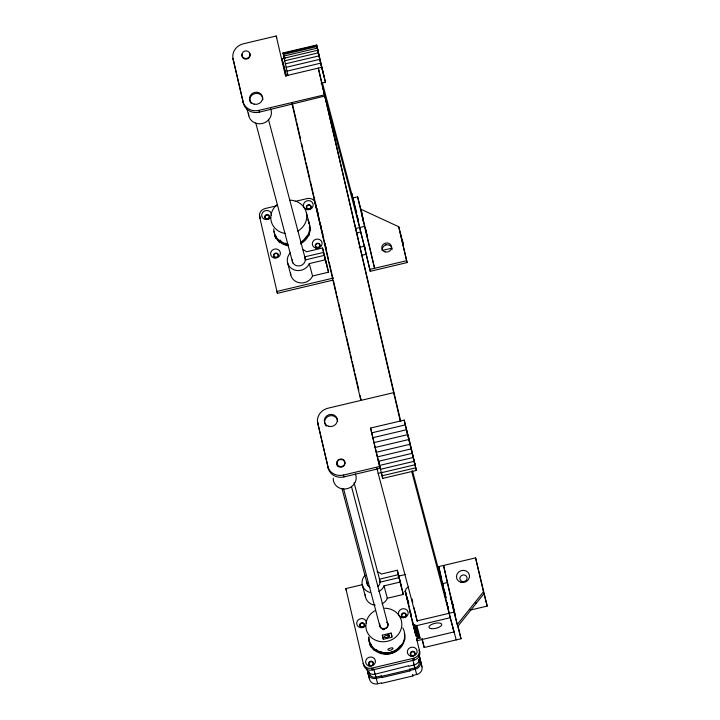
<?xml version="1.0" encoding="UTF-8"?>
<svg xmlns="http://www.w3.org/2000/svg" width="720" height="720" viewBox="0 0 720 720"><rect width="100%" height="100%" fill="white"/><g stroke="black" fill="none" stroke-linecap="round" stroke-linejoin="round"><path stroke-width="1.08" d="M412.587 623.043L405.225 591.264L406.323 588.357L408.6 587.016M408.582 604.26L408.645 602.406M290.529 273.069A11.565 10.647 -14.8 0 0 298.962 282.681A11.565 10.647 -14.8 0 0 311.679 277.704L312.543 275.994L328.554 272.196L325.278 259.812L309.267 263.61L308.412 265.32A11.565 10.647 -14.8 0 1 291.681 268.578A11.565 10.647 -14.8 0 1 290.331 252.891M382.032 603.837A11.565 10.647 -14.8 0 0 386.46 599.958L387.315 598.248L403.326 594.459L400.059 582.075L384.039 585.864L383.184 587.574A11.565 10.647 -14.8 0 1 378.765 591.462M447.12 582.606L442.323 583.749L438.741 566.595L475.569 557.865L483.453 591.84L457.245 624.528L443.538 565.452L453.978 612.144L461.007 638.766L424.179 647.496L421.893 638.838M457.74 626.391L483.939 593.694M388.593 634.482L389.178 636.372A2.637 1.026 -13.1 0 0 387.009 635.319A2.637 1.026 -13.1 0 0 384.345 637.173A2.637 1.026 -13.1 0 0 388.332 636.957L389.178 636.372L388.692 634.284M366.939 668.835L369.756 679.986A6.912 6.363 -14.8 0 0 376.785 683.955L381.564 682.866L381.69 683.334L412.911 675.945L412.488 674.739L412.65 675.504L417.546 674.298A6.912 6.363 -14.8 0 0 422.1 667.584L419.274 655.11M381.753 677.601L381.636 677.133L376.254 678.411A6.912 6.363 -14.8 0 1 368.091 673.794L369.405 673.398A5.526 5.094 -14.8 0 0 375.966 677.169L381.348 675.891L381.753 677.601L410.004 670.914L409.59 669.204L414.972 667.926A5.526 5.094 -14.8 0 0 419.202 661.689L420.543 661.374L421.974 666.81M419.742 651.906L419.247 650.043A7.245 6.669 -14.8 0 1 413.712 658.215L371.754 668.151A7.245 6.669 -14.8 0 1 363.204 663.318L363.69 665.181A7.245 6.669 -14.8 0 0 372.249 670.005L414.198 660.069A7.245 6.669 -14.8 0 0 419.742 651.906L416.646 638.82L420.138 637.974L416.862 625.599L413.784 624.69L412.344 622.008M276.714 37.8L276.237 36L243.414 43.776A13.509 12.447 -14.8 0 0 232.956 58.437L243.396 103.176A13.491 12.429 -14.8 0 0 259.335 112.176L324.828 96.012L323.757 91.62M287.901 75.303L283.014 52.947L316.701 45.027L325.449 82.197L321.111 83.232M283.077 53.469L316.701 45.504L316.701 45.027M283.275 54.522L316.899 46.566L316.701 45.504M283.599 56.124L317.223 48.159L316.899 46.566M284.049 58.23L317.673 50.265L317.223 48.159M286.074 76.338L282.015 58.833L285.219 58.077M284.616 60.822L318.24 52.857L317.673 50.265M285.291 63.864L318.915 55.899L318.24 52.857M286.074 67.329L319.698 59.364L318.915 55.899M286.947 71.154L320.571 63.189L325.449 82.197M321.516 67.338L285.489 75.879L276.237 36M242.928 101.385A13.491 12.429 -14.8 0 0 258.867 110.385L324.513 94.833M276.948 205.74L265.113 208.548A7.245 6.669 -14.8 0 0 259.578 216.711L277.407 293.301L332.82 280.17M295.236 201.411L307.071 198.603A7.245 6.669 -14.8 0 1 314.991 201.816M352.809 197.982L357.615 196.848L362.196 214.182M355.392 228.537L364.464 226.386L357.615 196.848M356.418 232.965L360.693 231.957L364.455 246.195L359.118 247.455M326.844 264.816L322.542 248.004L306.531 251.793L305.01 250.65A11.565 10.647 -14.8 0 0 303.228 249.84M304.587 256.869L323.568 252.432L328.554 272.196M361.359 255.411L366.696 254.142M382.176 250.479L391.788 248.202M333.414 278.055L276.912 291.438L277.407 293.301M369.792 269.442L406.62 260.721L407.106 262.575L370.278 271.296L359.667 227.52M328.59 469.521L317.547 422.172L328.59 469.521A13.428 12.366 -14.8 0 0 343.971 476.91L379.998 468.378L370.575 428.031L404.217 420.129L414.954 464.544L414.261 461.799M371.709 432.855L405.333 424.89L408.798 439.515L375.174 447.48L370.593 428.094M372.852 437.715L406.476 429.75L407.637 434.646L374.013 442.611M375.174 447.48L376.317 452.259L409.941 444.294L408.69 438.867M376.317 452.259L377.433 456.885L411.057 448.92L409.725 443.205M377.433 456.885L378.504 461.304L412.128 453.339L410.733 447.399M378.504 461.304L379.512 465.453L413.136 457.488L411.705 451.413M328.104 467.667A13.428 12.366 -14.8 0 0 343.476 475.056L379.512 466.515L379.998 468.378M379.512 465.453L380.457 469.287L414.081 461.322L412.623 455.175M376.902 467.883L378.171 473.355L382.446 472.338M381.321 472.752L414.936 464.787L416.367 470.43L382.743 478.395L380.457 469.287M382.086 475.803L415.71 467.838M401.616 587.07L397.314 570.258L381.303 574.047L379.782 572.904A11.565 10.647 -14.8 0 0 377.064 571.806M403.326 594.459L398.34 574.686L379.368 579.186L380.187 582.282M363.69 665.181L345.861 588.591L362.16 584.73M398.016 576.234L405.621 574.434M453.978 612.144L417.15 620.874L414.099 607.743M470.133 610.119L487.215 606.078L475.569 557.865M416.862 625.599L450.198 617.715L453.96 631.953L417.132 640.683L416.646 638.82M391.131 633.078L392.085 637.218L383.283 639.297L382.32 635.166L391.131 633.078L391.932 636.12M368.091 673.794L369.432 673.479L368.847 671.292M366.975 669.582A6.912 6.363 -14.8 0 0 375.138 674.199L408.645 665.766L408.762 666.234L414.144 664.956A6.912 6.363 -14.8 0 0 419.436 657.162L418.968 655.173M381.465 676.359L409.716 669.672L409.59 669.204M377.631 683.802L375.966 677.169M412.641 623.214L415.908 635.589L417.591 637.434L420.138 637.974M402.498 240.993L403.524 245.421L398.736 226.746L360.882 209.232L374.589 268.308L364.464 226.386M283.014 52.947L283.275 53.586M412.488 674.739L412.911 675.945M317.826 49.554L317.592 48.996L320.364 62.037M317.862 423.531L317.439 421.326A13.401 12.348 -14.8 0 1 327.969 408.213L393.624 392.661L393.948 393.894M367.263 235.539L366.912 234.18M454.581 611.901L454.437 611.451L454.698 612.711M483.453 591.84L487.215 606.078M324.18 76.959L319.698 59.364M354.474 203.724L351.783 193.554L360.693 231.957M322.344 82.665L356.697 212.688M322.326 86.202L323.181 89.451M325.188 97.038L359.829 228.141M364.41 245.475L365.337 248.985M450.882 596.853L451.701 599.949M452.25 602.01L453.069 605.106M451.917 601.281L454.095 609.534M438.741 566.595L441.765 579.393M445.05 593.559L441.288 579.321L450.198 617.715M412.488 470.844L445.923 597.393M411.624 471.177L456.21 639.909M282.015 58.833L286.308 75.087M317.952 213.633L314.955 202.275L325.836 247.599M378.171 473.355L417.321 621.531M416.196 625.599L419.463 637.983M415.539 625.509L418.806 637.893M306.405 212.751L309.348 223.893M414.9 625.32L418.176 637.704M405.252 590.634L406.341 594.765M406.881 596.826L408.519 603.018M414.315 625.05L417.591 637.434M405.225 591.264L408.501 603.648M405.252 591.435L408.519 603.819M413.784 624.69L417.051 637.074M413.316 624.258L416.592 636.642M412.938 623.763L416.205 636.138M419.517 656.874L419.391 656.406L420.543 661.374A6.912 6.363 -14.8 0 1 415.26 669.168L409.878 670.446L410.004 670.914M418.626 659.502L419.202 661.689L418.734 659.655M413.712 658.215L414.198 660.069M309.267 263.61L312.543 275.994M412.722 659.565L416.682 674.559M413.775 663.741L414.882 667.953M268.407 119.259L305.667 260.289M304.596 256.923L305.415 260.019M258.867 110.385L259.335 112.176M384.039 585.864L387.315 598.248M354.069 482.742L380.439 582.543M255.798 123.03L292.77 262.971M351.531 486.711L387.819 624.051M246.915 108.756L248.778 115.785M287.505 262.53L290.772 274.914M343.476 475.056L343.971 476.91M232.956 58.437L243.396 103.176M336.951 463.734L337.518 465.894A4.113 3.789 -14.8 0 0 343.773 465.894A4.113 3.789 -14.8 0 0 343.008 460.134M343.521 488.601L379.809 625.941M382.32 635.166L383.391 639.216M342.036 488.682L367.542 585.234M362.277 584.793L365.544 597.177M259.578 216.711L260.064 218.565A7.245 6.669 -14.8 0 1 260.028 215.955M375.129 674.01L376.056 677.151M373.716 668.808L375.138 674.199M371.754 668.151L372.249 670.005M345.861 588.591L346.356 590.445M448.317 608.634L448.506 609.345L448.371 608.652M357.399 216.81L357.048 215.451L357.327 216.792M358.344 221.076L358.623 222.192L357.597 217.611M413.487 458.658L414.936 464.787M455.085 613.935L455.445 615.384M447.408 604.521L446.859 602.361L447.327 604.485M366.714 233.379L366.291 231.57M358.155 220.275L357.516 217.584M447.75 606.294L447.966 607.185M404.217 420.129L405.333 424.89M447.84 606.33L448.047 607.212M408.762 604.854L409.257 606.978M409.743 609.093L411.471 616.509M411.966 618.633L415.908 635.589M400.257 233.037L407.106 262.575M398.736 226.746L406.62 260.721M457.974 625.671L461.007 638.766M364.203 245.376L370.278 271.296M408.141 434.988L416.367 470.43M442.278 581.58L443.034 584.856M444.303 590.328L445.32 594.702M445.671 596.214L446.085 597.987M452.934 627.525L453.96 631.953M400.752 421.524L318.312 68.103L400.275 421.164M422.154 638.739L424.179 647.496M412.074 598.995L412.83 602.271M378.45 459.972L379.44 464.274M379.944 466.416L380.691 469.638M381.636 473.598L382.743 478.395M283.599 54.72L284.715 59.517M316.8 208.539L317.988 213.642M320.517 224.523L321.534 228.906M322.038 231.093L322.803 234.387M324.837 243.153L325.854 247.536M292.374 103.644L296.172 120.033M296.685 122.22L300.483 138.609M301.752 144.072L302.769 148.446M303.273 150.633L305.559 160.47M306.063 162.648L309.87 179.046M310.374 181.233L314.937 200.898M315.441 203.085L319.248 219.474M319.752 221.661L322.794 234.774M324.828 243.522L328.626 259.911M329.139 262.098L332.937 278.487M333.45 280.674L336.492 293.787M336.996 295.974L338.013 300.348M338.517 302.535L340.803 312.363M341.307 314.55L342.324 318.924M342.828 321.111L345.87 334.224M346.383 336.411L350.181 352.8M350.694 354.987L351.702 359.361M352.215 361.539L354.492 371.376M354.996 373.563L358.803 389.952M360.072 395.424L361.089 399.789M292.005 103.779L292.14 104.373M291.888 103.275L360.855 400.518M322.542 248.004L323.568 252.432M325.278 259.812L324.252 255.384L305.298 259.929A6.579 6.066 -14.8 0 1 298.422 265.968A6.579 6.066 -14.8 0 1 292.212 259.803M397.314 570.258L398.34 574.686M400.059 582.075L399.024 577.647L380.052 582.138A6.579 6.066 -14.8 0 1 377.919 586.485M381.348 675.891L381.636 677.133M367.326 669.672L368.811 676.071M454.959 613.89L455.292 615.33M366.084 230.688L365.607 228.555M368.685 675.603L369.513 679.185M387.891 635.022L388.332 636.957M317.934 423.18L318.042 424.035M307.773 219.834A18.099 16.677 -14.8 0 1 300.753 242.226M288.009 244.602A18.099 16.677 -14.8 0 1 273.717 228.987M289.71 200.151A18.099 16.677 -14.8 0 1 306.297 212.328A18.099 16.677 -14.8 0 1 297.81 231.084M285.066 233.46A18.099 16.677 -14.8 0 1 271.395 221.94A18.099 16.677 -14.8 0 1 276.714 204.939M355.347 473.922A11.52 10.611 -14.8 0 1 346.635 488.781A11.52 10.611 -14.8 0 1 333.27 478.224M337.509 465.831A4.113 3.789 -14.8 0 1 338.913 460.089M339.921 459.72A4.113 3.789 -14.8 0 1 342.036 459.738M249.741 53.451A4.113 3.789 -14.8 0 1 246.42 59.112A4.113 3.789 -14.8 0 1 242.199 54.297M270.603 108.72A11.52 10.611 -14.8 0 1 261.891 123.579A11.52 10.611 -14.8 0 1 248.535 113.022M251.154 103.338A6.579 6.066 -14.8 0 1 254.601 93.645A6.579 6.066 -14.8 0 1 262.881 99.828M233.433 60.228A13.509 12.447 -14.8 0 1 233.262 58.662M324.837 423.594A6.579 6.066 -14.8 0 1 330.174 415.719A6.579 6.066 -14.8 0 1 337.689 421.326M326.466 426.15A6.579 6.066 -14.8 0 1 325.926 425.592M325.476 424.971A6.579 6.066 -14.8 0 1 325.107 424.305M401.616 644.472A15.21 14.004 -14.8 0 1 376.326 649.665M399.996 645.993A15.21 14.004 -14.8 0 1 379.917 651.393M383.553 629.82A2.763 2.547 -14.8 0 1 384.147 629.415M404.694 637.884A17.28 15.921 -14.8 0 1 404.73 639.972M374.067 650.241A17.28 15.921 -14.8 0 1 370.746 643.788M371.439 647.766A18.108 16.686 -14.8 0 1 369.522 641.547M306.531 236.142A15.21 14.004 -14.8 0 1 301.05 242.748M287.811 245.052A15.21 14.004 -14.8 0 1 280.008 239.94M287.55 244.071A15.21 14.004 -14.8 0 1 284.823 243.063M309.276 227.493A17.28 15.921 -14.8 0 1 308.826 235.782M279.702 242.685A17.28 15.921 -14.8 0 1 275.652 235.458M310.221 228.096A18.108 16.686 -14.8 0 1 310.41 230.283M275.85 238.464A18.108 16.686 -14.8 0 1 274.77 235.368M370.719 646.578A18.099 16.677 -14.8 0 1 369.297 641.331M404.379 633.285A18.099 16.677 -14.8 0 1 388.197 654.102A18.099 16.677 -14.8 0 1 368.775 637.281M365.733 625.455A4.941 4.545 -14.8 0 1 357.696 626.031A4.941 4.545 -14.8 0 1 360.171 618.813A4.941 4.545 -14.8 0 1 366.516 623.178M375.219 605.169A11.565 10.647 -14.8 0 1 365.31 594.396M369.963 587.376A6.579 6.066 -14.8 0 1 366.984 582.066M369.99 592.443A11.565 10.647 -14.8 0 1 365.103 575.154M310.374 228.051A18.099 16.677 -14.8 0 1 310.563 230.247M276.012 238.428A18.099 16.677 -14.8 0 1 274.932 235.332M315.36 202.599A7.245 6.669 -14.8 0 1 315.621 203.436M270.711 217.377A4.941 4.545 -14.8 0 1 262.674 217.953A4.941 4.545 -14.8 0 1 265.149 210.735A4.941 4.545 -14.8 0 1 271.494 215.1M308.601 222.039A18.099 16.677 -14.8 0 1 300.258 243.918M288.333 245.844A18.099 16.677 -14.8 0 1 274.104 231.318M326.538 249.741A4.941 4.545 -14.8 0 1 326.106 248.625M323.595 237.852A4.941 4.545 -14.8 0 1 322.839 236.25M382.356 250.524A4.941 4.545 -14.8 0 1 386.766 244.845A4.941 4.545 -14.8 0 1 392.067 249.435M386.235 244.386A3.618 1.404 -13.1 0 1 385.317 244.557M475.92 602.856A6.579 2.565 -13.1 0 1 475.434 603.603M386.847 622.332A4.113 3.789 -14.8 0 1 385.182 628.533A4.113 3.789 -14.8 0 1 379.719 624.96M402.795 627.903A18.099 16.677 -14.8 0 1 391.095 652.239A18.099 16.677 -14.8 0 1 368.748 637.056M382.32 629.19A8.883 8.19 -14.8 0 1 384.363 628.308M384.732 608.229A18.099 16.677 -14.8 0 1 400.401 630.9A18.099 16.677 -14.8 0 1 371.547 637.731A18.099 16.677 -14.8 0 1 375.615 610.389M386.973 622.224A4.275 3.942 -14.8 0 1 387.387 627.012L386.667 627.831A4.275 3.942 -14.8 0 1 379.764 623.934M389.583 648.459L388.98 648.648A2.628 1.008 -4.9 0 0 387.891 649.656A2.628 1.008 -4.9 0 0 389.43 650.367L390.087 650.367A2.646 1.026 -21.2 0 0 392.976 648.252A2.646 1.026 -21.2 0 0 389.583 648.459M450.999 598.365L454.005 611.064L450.999 598.365M361.926 214.56L363.501 221.301L361.926 214.56M410.382 612.441L410.22 611.793L411.489 617.364L410.382 612.441M328.41 426.231A6.579 6.066 -14.8 0 0 337.293 419.328A6.579 6.066 -14.8 0 0 326.736 415.854A6.579 6.066 -14.8 0 0 328.41 426.231M254.043 104.148A6.579 6.066 -14.8 0 0 262.467 96.759A6.579 6.066 -14.8 0 0 251.667 93.915A6.579 6.066 -14.8 0 0 254.043 104.148M361.539 627.084A2.07 1.908 -14.8 0 0 364.185 624.762A2.07 1.908 -14.8 0 0 360.792 623.862A2.07 1.908 -14.8 0 0 361.539 627.084M412.155 655.668A2.07 1.908 -14.8 0 0 414.81 653.337A2.07 1.908 -14.8 0 0 411.408 652.446A2.07 1.908 -14.8 0 0 412.155 655.668M370.458 665.541A2.07 1.908 -14.8 0 0 373.113 663.219A2.07 1.908 -14.8 0 0 369.711 662.319A2.07 1.908 -14.8 0 0 370.458 665.541M403.236 617.211A2.07 1.908 -14.8 0 0 405.882 614.88A2.07 1.908 -14.8 0 0 402.489 613.989A2.07 1.908 -14.8 0 0 403.236 617.211M266.445 218.763A2.07 1.908 -14.8 0 0 269.1 216.432A2.07 1.908 -14.8 0 0 265.698 215.532A2.07 1.908 -14.8 0 0 266.445 218.763M317.07 247.338A2.07 1.908 -14.8 0 0 319.716 245.007A2.07 1.908 -14.8 0 0 316.314 244.116A2.07 1.908 -14.8 0 0 317.07 247.338M275.364 257.22A2.07 1.908 -14.8 0 0 278.019 254.889A2.07 1.908 -14.8 0 0 274.617 253.989A2.07 1.908 -14.8 0 0 275.364 257.22M308.142 208.881A2.07 1.908 -14.8 0 0 310.797 206.55A2.07 1.908 -14.8 0 0 307.395 205.659A2.07 1.908 -14.8 0 0 308.142 208.881M403.047 617.31A2.466 2.277 -14.8 0 0 406.206 614.538A2.466 2.277 -14.8 0 0 402.156 613.476A2.466 2.277 -14.8 0 0 403.047 617.31M370.269 665.64A2.466 2.277 -14.8 0 0 373.428 662.877A2.466 2.277 -14.8 0 0 369.378 661.806A2.466 2.277 -14.8 0 0 370.269 665.64M411.966 655.767A2.466 2.277 -14.8 0 0 415.125 652.995A2.466 2.277 -14.8 0 0 411.075 651.933A2.466 2.277 -14.8 0 0 411.966 655.767M361.35 627.183A2.466 2.277 -14.8 0 0 364.509 624.411A2.466 2.277 -14.8 0 0 360.459 623.349A2.466 2.277 -14.8 0 0 361.35 627.183M410.724 656.109A4.941 4.545 -14.8 0 0 417.033 650.565A4.941 4.545 -14.8 0 0 408.942 648.441A4.941 4.545 -14.8 0 0 410.724 656.109M369.027 665.991A4.941 4.545 -14.8 0 0 375.336 660.447A4.941 4.545 -14.8 0 0 367.245 658.314A4.941 4.545 -14.8 0 0 369.027 665.991M401.796 617.652A4.941 4.545 -14.8 0 0 408.114 612.108A4.941 4.545 -14.8 0 0 400.014 609.984A4.941 4.545 -14.8 0 0 401.796 617.652M431.262 628.659A6.579 2.565 -13.1 0 0 441.693 625.014A6.579 2.565 -13.1 0 0 433.044 623.835A6.579 2.565 -13.1 0 0 431.262 628.659M275.247 257.571A2.466 2.277 -14.8 0 0 278.406 254.799A2.466 2.277 -14.8 0 0 274.356 253.728A2.466 2.277 -14.8 0 0 275.247 257.571M308.025 209.232A2.466 2.277 -14.8 0 0 311.175 206.46A2.466 2.277 -14.8 0 0 307.134 205.398A2.466 2.277 -14.8 0 0 308.025 209.232M266.328 219.114A2.466 2.277 -14.8 0 0 269.478 216.342A2.466 2.277 -14.8 0 0 265.437 215.271A2.466 2.277 -14.8 0 0 266.328 219.114M316.944 247.689A2.466 2.277 -14.8 0 0 320.103 244.917A2.466 2.277 -14.8 0 0 316.053 243.855A2.466 2.277 -14.8 0 0 316.944 247.689M306.774 209.583A4.941 4.545 -14.8 0 0 313.092 204.039A4.941 4.545 -14.8 0 0 304.992 201.906A4.941 4.545 -14.8 0 0 306.774 209.583M315.702 248.04A4.941 4.545 -14.8 0 0 322.011 242.496A4.941 4.545 -14.8 0 0 313.92 240.363A4.941 4.545 -14.8 0 0 315.702 248.04M274.005 257.913A4.941 4.545 -14.8 0 0 280.314 252.369A4.941 4.545 -14.8 0 0 272.223 250.236A4.941 4.545 -14.8 0 0 274.005 257.913M385.155 251.937A4.941 4.545 -14.8 0 0 391.473 246.393A4.941 4.545 -14.8 0 0 383.373 244.26A4.941 4.545 -14.8 0 0 385.155 251.937M460.962 582.309A6.579 6.066 -14.8 0 0 469.386 574.911A6.579 6.066 -14.8 0 0 458.595 572.076A6.579 6.066 -14.8 0 0 460.962 582.309M462.366 581.517A3.618 3.339 -14.8 0 0 466.992 577.449A3.618 3.339 -14.8 0 0 461.061 575.892A3.618 3.339 -14.8 0 0 462.366 581.517M244.674 58.383A4.113 3.789 -14.8 0 0 249.93 53.757A4.113 3.789 -14.8 0 0 243.189 51.984A4.113 3.789 -14.8 0 0 244.674 58.383M339.696 466.452A4.113 3.789 -14.8 0 0 344.952 461.835A4.113 3.789 -14.8 0 0 338.211 460.062A4.113 3.789 -14.8 0 0 339.696 466.452"/></g></svg>
